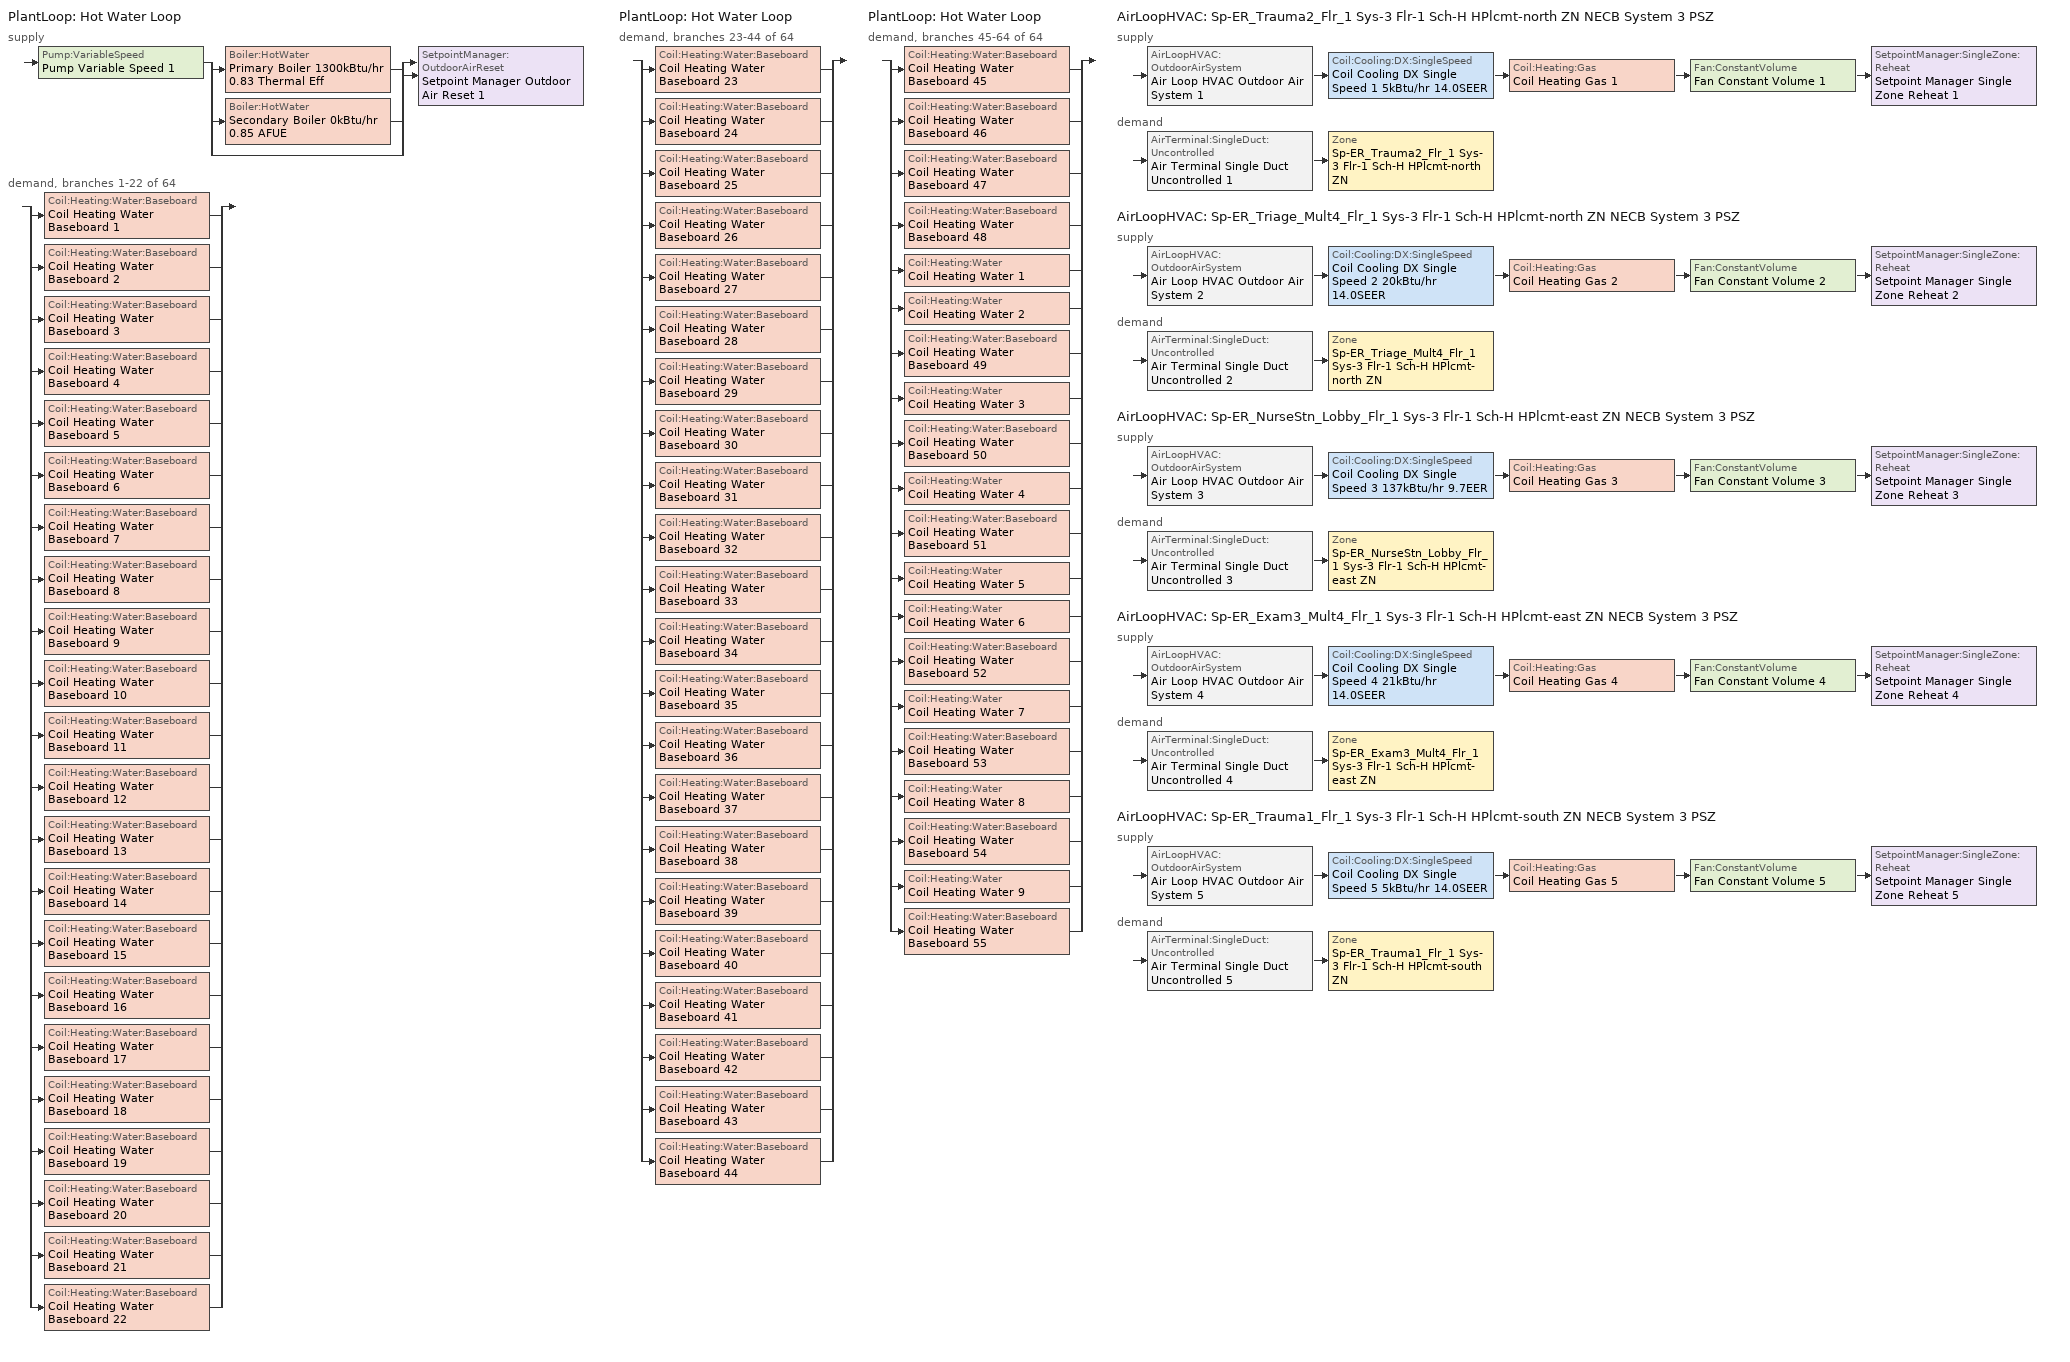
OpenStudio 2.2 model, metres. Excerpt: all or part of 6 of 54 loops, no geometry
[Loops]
PlantLoop 'Hot Water Loop'
 supply: Pump:VariableSpeed 'Pump Variable Speed 1' > split
  | Boiler:HotWater 'Primary Boiler 1300kBtu/hr 0.83 Thermal Eff'
  | Boiler:HotWater 'Secondary Boiler 0kBtu/hr 0.85 AFUE'
  | bypass
  join > SetpointManager:OutdoorAirReset 'Setpoint Manager Outdoor Air Reset 1'
 demand, branches 1-22 of 64: split
  | Coil:Heating:Water:Baseboard 'Coil Heating Water Baseboard 1'
  | Coil:Heating:Water:Baseboard 'Coil Heating Water Baseboard 2'
  | Coil:Heating:Water:Baseboard 'Coil Heating Water Baseboard 3'
  | Coil:Heating:Water:Baseboard 'Coil Heating Water Baseboard 4'
  | Coil:Heating:Water:Baseboard 'Coil Heating Water Baseboard 5'
  | Coil:Heating:Water:Baseboard 'Coil Heating Water Baseboard 6'
  | Coil:Heating:Water:Baseboard 'Coil Heating Water Baseboard 7'
  | Coil:Heating:Water:Baseboard 'Coil Heating Water Baseboard 8'
  | Coil:Heating:Water:Baseboard 'Coil Heating Water Baseboard 9'
  | Coil:Heating:Water:Baseboard 'Coil Heating Water Baseboard 10'
  | Coil:Heating:Water:Baseboard 'Coil Heating Water Baseboard 11'
  | Coil:Heating:Water:Baseboard 'Coil Heating Water Baseboard 12'
  | Coil:Heating:Water:Baseboard 'Coil Heating Water Baseboard 13'
  | Coil:Heating:Water:Baseboard 'Coil Heating Water Baseboard 14'
  | Coil:Heating:Water:Baseboard 'Coil Heating Water Baseboard 15'
  | Coil:Heating:Water:Baseboard 'Coil Heating Water Baseboard 16'
  | Coil:Heating:Water:Baseboard 'Coil Heating Water Baseboard 17'
  | Coil:Heating:Water:Baseboard 'Coil Heating Water Baseboard 18'
  | Coil:Heating:Water:Baseboard 'Coil Heating Water Baseboard 19'
  | Coil:Heating:Water:Baseboard 'Coil Heating Water Baseboard 20'
  | Coil:Heating:Water:Baseboard 'Coil Heating Water Baseboard 21'
  | Coil:Heating:Water:Baseboard 'Coil Heating Water Baseboard 22'
PlantLoop 'Hot Water Loop'
 demand, branches 23-44 of 64: split
  | Coil:Heating:Water:Baseboard 'Coil Heating Water Baseboard 23'
  | Coil:Heating:Water:Baseboard 'Coil Heating Water Baseboard 24'
  | Coil:Heating:Water:Baseboard 'Coil Heating Water Baseboard 25'
  | Coil:Heating:Water:Baseboard 'Coil Heating Water Baseboard 26'
  | Coil:Heating:Water:Baseboard 'Coil Heating Water Baseboard 27'
  | Coil:Heating:Water:Baseboard 'Coil Heating Water Baseboard 28'
  | Coil:Heating:Water:Baseboard 'Coil Heating Water Baseboard 29'
  | Coil:Heating:Water:Baseboard 'Coil Heating Water Baseboard 30'
  | Coil:Heating:Water:Baseboard 'Coil Heating Water Baseboard 31'
  | Coil:Heating:Water:Baseboard 'Coil Heating Water Baseboard 32'
  | Coil:Heating:Water:Baseboard 'Coil Heating Water Baseboard 33'
  | Coil:Heating:Water:Baseboard 'Coil Heating Water Baseboard 34'
  | Coil:Heating:Water:Baseboard 'Coil Heating Water Baseboard 35'
  | Coil:Heating:Water:Baseboard 'Coil Heating Water Baseboard 36'
  | Coil:Heating:Water:Baseboard 'Coil Heating Water Baseboard 37'
  | Coil:Heating:Water:Baseboard 'Coil Heating Water Baseboard 38'
  | Coil:Heating:Water:Baseboard 'Coil Heating Water Baseboard 39'
  | Coil:Heating:Water:Baseboard 'Coil Heating Water Baseboard 40'
  | Coil:Heating:Water:Baseboard 'Coil Heating Water Baseboard 41'
  | Coil:Heating:Water:Baseboard 'Coil Heating Water Baseboard 42'
  | Coil:Heating:Water:Baseboard 'Coil Heating Water Baseboard 43'
  | Coil:Heating:Water:Baseboard 'Coil Heating Water Baseboard 44'
PlantLoop 'Hot Water Loop'
 demand, branches 45-64 of 64: split
  | Coil:Heating:Water:Baseboard 'Coil Heating Water Baseboard 45'
  | Coil:Heating:Water:Baseboard 'Coil Heating Water Baseboard 46'
  | Coil:Heating:Water:Baseboard 'Coil Heating Water Baseboard 47'
  | Coil:Heating:Water:Baseboard 'Coil Heating Water Baseboard 48'
  | Coil:Heating:Water 'Coil Heating Water 1'
  | Coil:Heating:Water 'Coil Heating Water 2'
  | Coil:Heating:Water:Baseboard 'Coil Heating Water Baseboard 49'
  | Coil:Heating:Water 'Coil Heating Water 3'
  | Coil:Heating:Water:Baseboard 'Coil Heating Water Baseboard 50'
  | Coil:Heating:Water 'Coil Heating Water 4'
  | Coil:Heating:Water:Baseboard 'Coil Heating Water Baseboard 51'
  | Coil:Heating:Water 'Coil Heating Water 5'
  | Coil:Heating:Water 'Coil Heating Water 6'
  | Coil:Heating:Water:Baseboard 'Coil Heating Water Baseboard 52'
  | Coil:Heating:Water 'Coil Heating Water 7'
  | Coil:Heating:Water:Baseboard 'Coil Heating Water Baseboard 53'
  | Coil:Heating:Water 'Coil Heating Water 8'
  | Coil:Heating:Water:Baseboard 'Coil Heating Water Baseboard 54'
  | Coil:Heating:Water 'Coil Heating Water 9'
  | Coil:Heating:Water:Baseboard 'Coil Heating Water Baseboard 55'
AirLoopHVAC 'Sp-ER_Trauma2_Flr_1 Sys-3 Flr-1 Sch-H HPlcmt-north ZN NECB System 3 PSZ'
 supply: AirLoopHVAC:OutdoorAirSystem 'Air Loop HVAC Outdoor Air System 1' > Coil:Cooling:DX:SingleSpeed 'Coil Cooling DX Single Speed 1 5kBtu/hr 14.0SEER' > Coil:Heating:Gas 'Coil Heating Gas 1' > Fan:ConstantVolume 'Fan Constant Volume 1' > SetpointManager:SingleZone:Reheat 'Setpoint Manager Single Zone Reheat 1'
 demand: AirTerminal:SingleDuct:Uncontrolled 'Air Terminal Single Duct Uncontrolled 1' > Zone 'Sp-ER_Trauma2_Flr_1 Sys-3 Flr-1 Sch-H HPlcmt-north ZN'
AirLoopHVAC 'Sp-ER_Triage_Mult4_Flr_1 Sys-3 Flr-1 Sch-H HPlcmt-north ZN NECB System 3 PSZ'
 supply: AirLoopHVAC:OutdoorAirSystem 'Air Loop HVAC Outdoor Air System 2' > Coil:Cooling:DX:SingleSpeed 'Coil Cooling DX Single Speed 2 20kBtu/hr 14.0SEER' > Coil:Heating:Gas 'Coil Heating Gas 2' > Fan:ConstantVolume 'Fan Constant Volume 2' > SetpointManager:SingleZone:Reheat 'Setpoint Manager Single Zone Reheat 2'
 demand: AirTerminal:SingleDuct:Uncontrolled 'Air Terminal Single Duct Uncontrolled 2' > Zone 'Sp-ER_Triage_Mult4_Flr_1 Sys-3 Flr-1 Sch-H HPlcmt-north ZN'
AirLoopHVAC 'Sp-ER_NurseStn_Lobby_Flr_1 Sys-3 Flr-1 Sch-H HPlcmt-east ZN NECB System 3 PSZ'
 supply: AirLoopHVAC:OutdoorAirSystem 'Air Loop HVAC Outdoor Air System 3' > Coil:Cooling:DX:SingleSpeed 'Coil Cooling DX Single Speed 3 137kBtu/hr 9.7EER' > Coil:Heating:Gas 'Coil Heating Gas 3' > Fan:ConstantVolume 'Fan Constant Volume 3' > SetpointManager:SingleZone:Reheat 'Setpoint Manager Single Zone Reheat 3'
 demand: AirTerminal:SingleDuct:Uncontrolled 'Air Terminal Single Duct Uncontrolled 3' > Zone 'Sp-ER_NurseStn_Lobby_Flr_1 Sys-3 Flr-1 Sch-H HPlcmt-east ZN'
AirLoopHVAC 'Sp-ER_Exam3_Mult4_Flr_1 Sys-3 Flr-1 Sch-H HPlcmt-east ZN NECB System 3 PSZ'
 supply: AirLoopHVAC:OutdoorAirSystem 'Air Loop HVAC Outdoor Air System 4' > Coil:Cooling:DX:SingleSpeed 'Coil Cooling DX Single Speed 4 21kBtu/hr 14.0SEER' > Coil:Heating:Gas 'Coil Heating Gas 4' > Fan:ConstantVolume 'Fan Constant Volume 4' > SetpointManager:SingleZone:Reheat 'Setpoint Manager Single Zone Reheat 4'
 demand: AirTerminal:SingleDuct:Uncontrolled 'Air Terminal Single Duct Uncontrolled 4' > Zone 'Sp-ER_Exam3_Mult4_Flr_1 Sys-3 Flr-1 Sch-H HPlcmt-east ZN'
AirLoopHVAC 'Sp-ER_Trauma1_Flr_1 Sys-3 Flr-1 Sch-H HPlcmt-south ZN NECB System 3 PSZ'
 supply: AirLoopHVAC:OutdoorAirSystem 'Air Loop HVAC Outdoor Air System 5' > Coil:Cooling:DX:SingleSpeed 'Coil Cooling DX Single Speed 5 5kBtu/hr 14.0SEER' > Coil:Heating:Gas 'Coil Heating Gas 5' > Fan:ConstantVolume 'Fan Constant Volume 5' > SetpointManager:SingleZone:Reheat 'Setpoint Manager Single Zone Reheat 5'
 demand: AirTerminal:SingleDuct:Uncontrolled 'Air Terminal Single Duct Uncontrolled 5' > Zone 'Sp-ER_Trauma1_Flr_1 Sys-3 Flr-1 Sch-H HPlcmt-south ZN'
[Sizing:Zone] Zone Cooling Design Supply Air Temperature Input Method=SupplyAirTemperature; Zone Cooling Design Supply Air Temperature {C}=13; Zone Cooling Design Supply Air Temperature Difference {deltaC}=11.11; Zone Heating Design Supply Air Temperature Input Method=SupplyAirTemperature; Zone Heating Design Supply Air Temperature {C}=43; Zone Heating Design Supply Air Temperature Difference {deltaC}=11.11; Zone Cooling Design Supply Air Humidity Ratio {kg-H2O/kg-air}=0.0085; Zone Heating Design Supply Air Humidity Ratio {kg-H2O/kg-air}=0.008; Zone Heating Sizing Factor=1.3; Zone Cooling Sizing Factor=1.1; Cooling Design Air Flow Method=DesignDay; Heating Design Air Flow Method=DesignDay; Account for Dedicated Outdoor Air System=No; Dedicated Outdoor Air System Control Strategy=NeutralSupplyAir; Dedicated Outdoor Air Low Setpoint Temperature for Design {C}=autosize; Dedicated Outdoor Air High Setpoint Temperature for Design {C}=autosize
Sp-ER_Trauma2_Flr_1 Sys-3 Flr-1 Sch-H HPlcmt-north ZN; Sp-ER_Triage_Mult4_Flr_1 Sys-3 Flr-1 Sch-H HPlcmt-north ZN; Sp-ER_NurseStn_Lobby_Flr_1 Sys-3 Flr-1 Sch-H HPlcmt-east ZN; Sp-ER_Exam3_Mult4_Flr_1 Sys-3 Flr-1 Sch-H HPlcmt-east ZN; Sp-ER_Trauma1_Flr_1 Sys-3 Flr-1 Sch-H HPlcmt-south ZN
[Zone equipment]
Sp-ER_Trauma2_Flr_1 Sys-3 Flr-1 Sch-H HPlcmt-north ZN: Air Terminal Single Duct Uncontrolled 1, Zone HVAC Baseboard Convective Water 1
Sp-ER_Triage_Mult4_Flr_1 Sys-3 Flr-1 Sch-H HPlcmt-north ZN: Air Terminal Single Duct Uncontrolled 2, Zone HVAC Baseboard Convective Water 2
Sp-ER_NurseStn_Lobby_Flr_1 Sys-3 Flr-1 Sch-H HPlcmt-east ZN: Air Terminal Single Duct Uncontrolled 3, Zone HVAC Baseboard Convective Water 3
Sp-ER_Exam3_Mult4_Flr_1 Sys-3 Flr-1 Sch-H HPlcmt-east ZN: Air Terminal Single Duct Uncontrolled 4, Zone HVAC Baseboard Convective Water 4
Sp-ER_Trauma1_Flr_1 Sys-3 Flr-1 Sch-H HPlcmt-south ZN: Air Terminal Single Duct Uncontrolled 5, Zone HVAC Baseboard Convective Water 5
[PlantLoop]
Hot Water Loop: Fluid Type=Water; Glycol Concentration=0; Plant Loop Volume {m3}=Autocalculate; Load Distribution Scheme=Optimal
[Sizing:Plant]
Hot Water Loop: Loop Type=Heating; Design Loop Exit Temperature {C}=82; Loop Design Temperature Difference {deltaC}=16; Sizing Option=NonCoincident; Zone Timesteps in Averaging Window=1; Coincident Sizing Factor Mode=None
[Pump:VariableSpeed]
Pump Variable Speed 1: Motor Efficiency=0.865; Pump Control Type=Intermittent
[Boiler:HotWater] Fuel Type=NaturalGas; Water Outlet Upper Temperature Limit {C}=99; Parasitic Electric Load {W}=0; Sizing Factor=1
Name | Nominal Capacity {W} | Nominal Thermal Efficiency | Normalized Boiler Efficiency Curve | Minimum Part Load Ratio | Boiler Flow Mode
Primary Boiler 1300kBtu/hr 0.83 Thermal Eff | 380879 | 0.83 | BOILER-EFFFPLR-NECB2011 | 0.25 | LeavingSetpointModulated
Secondary Boiler 0kBtu/hr 0.85 AFUE | 0.001 | 0.85 | BOILER-EFFFPLR-NECB2011 1 |  | ConstantFlow
[SetpointManager:OutdoorAirReset]
Setpoint Manager Outdoor Air Reset 1: Control Variable=Temperature; Setpoint at Outdoor Low Temperature {C}=82; Outdoor Low Temperature {C}=-16; Setpoint at Outdoor High Temperature {C}=60; Outdoor High Temperature {C}=0
[AirLoopHVAC] Design Supply Air Flow Rate {m3/s}=AutoSize
Name | Availability Schedule | Availability Manager
Sp-ER_Trauma2_Flr_1 Sys-3 Flr-1 Sch-H HPlcmt-north ZN NECB System 3 PSZ; Sp-ER_Trauma1_Flr_1 Sys-3 Flr-1 Sch-H HPlcmt-south ZN NECB System 3 PSZ | Always On Discrete
Sp-ER_Triage_Mult4_Flr_1 Sys-3 Flr-1 Sch-H HPlcmt-north ZN NECB System 3 PSZ | Sp-ER_Triage_Mult4_Flr_1 Sys-3 Flr-1 Sch-H HPlcmt-north ZN NECB System 3 PSZ Occ Sch | Availability Manager Night Cycle 12
Sp-ER_NurseStn_Lobby_Flr_1 Sys-3 Flr-1 Sch-H HPlcmt-east ZN NECB System 3 PSZ | Sp-ER_NurseStn_Lobby_Flr_1 Sys-3 Flr-1 Sch-H HPlcmt-east ZN NECB System 3 PSZ Occ Sch | Availability Manager Night Cycle 11
Sp-ER_Exam3_Mult4_Flr_1 Sys-3 Flr-1 Sch-H HPlcmt-east ZN NECB System 3 PSZ | Sp-ER_Exam3_Mult4_Flr_1 Sys-3 Flr-1 Sch-H HPlcmt-east ZN NECB System 3 PSZ Occ Sch | Availability Manager Night Cycle 10
[Sizing:System] Type of Load to Size On=Sensible; Design Outdoor Air Flow Rate {m3/s}=Autosize; Minimum System Air Flow Ratio=1; Preheat Design Temperature {C}=7; Preheat Design Humidity Ratio {kg-H2O/kg-Air}=0.008; Precool Design Temperature {C}=13; Precool Design Humidity Ratio {kg-H2O/kg-Air}=0.008; Central Cooling Design Supply Air Temperature {C}=13; Central Heating Design Supply Air Temperature {C}=43; Sizing Option=NonCoincident; 100% Outdoor Air in Cooling=No; 100% Outdoor Air in Heating=No; Central Cooling Design Supply Air Humidity Ratio {kg-H2O/kg-Air}=0.0085; Central Heating Design Supply Air Humidity Ratio {kg-H2O/kg-Air}=0.008; Cooling Design Air Flow Method=DesignDay; Cooling Design Air Flow Rate {m3/s}=0; Heating Design Air Flow Method=DesignDay; Heating Design Air Flow Rate {m3/s}=0; System Outdoor Air Method=ZoneSum; Zone Maximum Outdoor Air Fraction=1; Cooling Supply Air Flow Rate Per Floor Area {m3/s-m2}=0.00996765; Cooling Fraction of Autosized Cooling Supply Air Flow Rate=1; Cooling Supply Air Flow Rate Per Unit Cooling Capacity {m3/s-W}=3.94755e-05; Heating Supply Air Flow Rate Per Floor Area {m3/s-m2}=0.00996765; Heating Fraction of Autosized Heating Supply Air Flow Rate=1; Heating Fraction of Autosized Cooling Supply Air Flow Rate=1; Heating Supply Air Flow Rate Per Unit Heating Capacity {m3/s-W}=3.15882e-05; Cooling Design Capacity Method=CoolingDesignCapacity; Cooling Design Capacity {W}=autosize; Cooling Design Capacity Per Floor Area {W/m2}=234.7; Fraction of Autosized Cooling Design Capacity=1; Heating Design Capacity Method=HeatingDesignCapacity; Heating Design Capacity {W}=autosize; Heating Design Capacity Per Floor Area {W/m2}=157; Fraction of Autosized Heating Design Capacity=1; Central Cooling Capacity Control Method=OnOff
Sp-ER_Trauma2_Flr_1 Sys-3 Flr-1 Sch-H HPlcmt-north ZN NECB System 3 PSZ; Sp-ER_Triage_Mult4_Flr_1 Sys-3 Flr-1 Sch-H HPlcmt-north ZN NECB System 3 PSZ; Sp-ER_NurseStn_Lobby_Flr_1 Sys-3 Flr-1 Sch-H HPlcmt-east ZN NECB System 3 PSZ; Sp-ER_Exam3_Mult4_Flr_1 Sys-3 Flr-1 Sch-H HPlcmt-east ZN NECB System 3 PSZ; Sp-ER_Trauma1_Flr_1 Sys-3 Flr-1 Sch-H HPlcmt-south ZN NECB System 3 PSZ
[Fan:ConstantVolume] Availability Schedule=Always On Discrete; Fan Efficiency=0.39975; Pressure Rise {Pa}=640; Maximum Flow Rate {m3/s}=AutoSize; Motor Efficiency=0.615
Fan Constant Volume 1; Fan Constant Volume 2; Fan Constant Volume 3; Fan Constant Volume 4; Fan Constant Volume 5
[Coil:Heating:Gas] Availability Schedule=Always On Discrete; Gas Burner Efficiency=0.8; Nominal Capacity {W}=AutoSize; Parasitic Electric Load {W}=0; Parasitic Gas Load {W}=0
Coil Heating Gas 1; Coil Heating Gas 2; Coil Heating Gas 3; Coil Heating Gas 4; Coil Heating Gas 5
[Coil:Cooling:DX:SingleSpeed] Availability Schedule=Always On Discrete; Rated Total Cooling Capacity {W}=autosize; Rated Sensible Heat Ratio=autosize; Rated Air Flow Rate {m3/s}=autosize; Rated Evaporator Fan Power Per Volume Flow Rate {W/(m3/s)}=773.3; Condenser Type=AirCooled; Evaporative Condenser Effectiveness=0; Evaporative Condenser Air Flow Rate {m3/s}=Autosize; Evaporative Condenser Pump Rated Power Consumption {W}=Autosize; Crankcase Heater Capacity {W}=0; Maximum Outdoor Dry-Bulb Temperature for Crankcase Heater Operation {C}=0; Basin Heater Capacity {W/K}=0; Basin Heater Setpoint Temperature {C}=10
Name | Rated COP {W/W} | Total Cooling Capacity Function of Temperature Curve | Total Cooling Capacity Function of Flow Fraction Curve | Energy Input Ratio Function of Temperature Curve | Energy Input Ratio Function of Flow Fraction Curve | Part Load Fraction Correlation Curve
Coil Cooling DX Single Speed 1 5kBtu/hr 14.0SEER | 3.8248 | DXCOOL-NECB2011-REF-CAPFT | DXCOOL-NECB2011-REF-CAPFFLOW | DXCOOL-NECB2011-REF-COOLEIRFT | DXCOOL-NECB2011-REF-COOLEIRFFLOW | DXCOOL-NECB2011-REF-COOLPLFFPLR
Coil Cooling DX Single Speed 2 20kBtu/hr 14.0SEER | 3.8248 | DXCOOL-NECB2011-REF-CAPFT 11 | DXCOOL-NECB2011-REF-CAPFFLOW 11 | DXCOOL-NECB2011-REF-COOLEIRFT 11 | DXCOOL-NECB2011-REF-COOLEIRFFLOW 11 | DXCOOL-NECB2011-REF-COOLPLFFPLR 11
Coil Cooling DX Single Speed 3 137kBtu/hr 9.7EER | 3.38279 | DXCOOL-NECB2011-REF-CAPFT 22 | DXCOOL-NECB2011-REF-CAPFFLOW 22 | DXCOOL-NECB2011-REF-COOLEIRFT 22 | DXCOOL-NECB2011-REF-COOLEIRFFLOW 22 | DXCOOL-NECB2011-REF-COOLPLFFPLR 22
Coil Cooling DX Single Speed 4 21kBtu/hr 14.0SEER | 3.8248 | DXCOOL-NECB2011-REF-CAPFT 33 | DXCOOL-NECB2011-REF-CAPFFLOW 33 | DXCOOL-NECB2011-REF-COOLEIRFT 33 | DXCOOL-NECB2011-REF-COOLEIRFFLOW 33 | DXCOOL-NECB2011-REF-COOLPLFFPLR 33
Coil Cooling DX Single Speed 5 5kBtu/hr 14.0SEER | 3.8248 | DXCOOL-NECB2011-REF-CAPFT 43 | DXCOOL-NECB2011-REF-CAPFFLOW 43 | DXCOOL-NECB2011-REF-COOLEIRFT 43 | DXCOOL-NECB2011-REF-COOLEIRFFLOW 43 | DXCOOL-NECB2011-REF-COOLPLFFPLR 43
[Controller:OutdoorAir] Minimum Outdoor Air Flow Rate {m3/s}=0; Maximum Outdoor Air Flow Rate {m3/s}=Autosize; Economizer Control Action Type=ModulateFlow; Lockout Type=NoLockout; Minimum Limit Type=FixedMinimum; High Humidity Control=No; Heat Recovery Bypass Control Type=BypassWhenWithinEconomizerLimits
Name | Economizer Control Type | Economizer Maximum Limit Dry-Bulb Temperature {C} | Economizer Maximum Limit Enthalpy {J/kg} | Economizer Minimum Limit Dry-Bulb Temperature {C} | Minimum Outdoor Air Schedule | Controller Mechanical Ventilation
Controller Outdoor Air 1 | NoEconomizer | 28 | 64000 | -100 | Always On Discrete | Controller Mechanical Ventilation 1
Controller Outdoor Air 2 | NoEconomizer | 28 | 64000 | -100 | Sp-ER_Triage_Mult4_Flr_1 Sys-3 Flr-1 Sch-H HPlcmt-north ZN NECB System 3 PSZ Occ Sch | Controller Mechanical Ventilation 2
Controller Outdoor Air 3 | DifferentialEnthalpy |  |  |  | Sp-ER_NurseStn_Lobby_Flr_1 Sys-3 Flr-1 Sch-H HPlcmt-east ZN NECB System 3 PSZ Occ Sch | Controller Mechanical Ventilation 3
Controller Outdoor Air 4 | NoEconomizer | 28 | 64000 | -100 | Sp-ER_Exam3_Mult4_Flr_1 Sys-3 Flr-1 Sch-H HPlcmt-east ZN NECB System 3 PSZ Occ Sch | Controller Mechanical Ventilation 4
Controller Outdoor Air 5 | NoEconomizer | 28 | 64000 | -100 | Always On Discrete | Controller Mechanical Ventilation 5
[Controller:MechanicalVentilation] Availability Schedule=Always On Discrete; System Outdoor Air Method=ZoneSum
Controller Mechanical Ventilation 1; Controller Mechanical Ventilation 2; Controller Mechanical Ventilation 3; Controller Mechanical Ventilation 4; Controller Mechanical Ventilation 5
[AirLoopHVAC:OutdoorAirSystem]
Name | Controller
Air Loop HVAC Outdoor Air System 1 | Controller Outdoor Air 1
Air Loop HVAC Outdoor Air System 2 | Controller Outdoor Air 2
Air Loop HVAC Outdoor Air System 3 | Controller Outdoor Air 3
Air Loop HVAC Outdoor Air System 4 | Controller Outdoor Air 4
Air Loop HVAC Outdoor Air System 5 | Controller Outdoor Air 5
[SetpointManager:SingleZone:Reheat] Minimum Supply Air Temperature {C}=13; Maximum Supply Air Temperature {C}=43
Name | Control Zone
Setpoint Manager Single Zone Reheat 1 | Sp-ER_Trauma2_Flr_1 Sys-3 Flr-1 Sch-H HPlcmt-north ZN
Setpoint Manager Single Zone Reheat 2 | Sp-ER_Triage_Mult4_Flr_1 Sys-3 Flr-1 Sch-H HPlcmt-north ZN
Setpoint Manager Single Zone Reheat 3 | Sp-ER_NurseStn_Lobby_Flr_1 Sys-3 Flr-1 Sch-H HPlcmt-east ZN
Setpoint Manager Single Zone Reheat 4 | Sp-ER_Exam3_Mult4_Flr_1 Sys-3 Flr-1 Sch-H HPlcmt-east ZN
Setpoint Manager Single Zone Reheat 5 | Sp-ER_Trauma1_Flr_1 Sys-3 Flr-1 Sch-H HPlcmt-south ZN
[AirTerminal:SingleDuct:Uncontrolled] Availability Schedule=Always On Discrete; Maximum Air Flow Rate {m3/s}=AutoSize
Air Terminal Single Duct Uncontrolled 1; Air Terminal Single Duct Uncontrolled 2; Air Terminal Single Duct Uncontrolled 3; Air Terminal Single Duct Uncontrolled 4; Air Terminal Single Duct Uncontrolled 5
[Coil:Heating:Water:Baseboard] Heating Design Capacity Method=HeatingDesignCapacity; Heating Design Capacity {W}=autosize; Heating Design Capacity Per Floor Area {W/m2}=0; Fraction of Autosized Heating Design Capacity=0.8
Coil Heating Water Baseboard 1; Coil Heating Water Baseboard 2; Coil Heating Water Baseboard 3; Coil Heating Water Baseboard 4; Coil Heating Water Baseboard 5; Coil Heating Water Baseboard 6; Coil Heating Water Baseboard 7; Coil Heating Water Baseboard 8; Coil Heating Water Baseboard 9; Coil Heating Water Baseboard 10; Coil Heating Water Baseboard 11; Coil Heating Water Baseboard 12; Coil Heating Water Baseboard 13; Coil Heating Water Baseboard 14; Coil Heating Water Baseboard 15; Coil Heating Water Baseboard 16; Coil Heating Water Baseboard 17; Coil Heating Water Baseboard 18; Coil Heating Water Baseboard 19; Coil Heating Water Baseboard 20; Coil Heating Water Baseboard 21; Coil Heating Water Baseboard 22; Coil Heating Water Baseboard 23; Coil Heating Water Baseboard 24; Coil Heating Water Baseboard 25; Coil Heating Water Baseboard 26; Coil Heating Water Baseboard 27; Coil Heating Water Baseboard 28; Coil Heating Water Baseboard 29; Coil Heating Water Baseboard 30; Coil Heating Water Baseboard 31; Coil Heating Water Baseboard 32; Coil Heating Water Baseboard 33; Coil Heating Water Baseboard 34; Coil Heating Water Baseboard 35; Coil Heating Water Baseboard 36; Coil Heating Water Baseboard 37; Coil Heating Water Baseboard 38; Coil Heating Water Baseboard 39; Coil Heating Water Baseboard 40; Coil Heating Water Baseboard 41; Coil Heating Water Baseboard 42; Coil Heating Water Baseboard 43; Coil Heating Water Baseboard 44; Coil Heating Water Baseboard 45; Coil Heating Water Baseboard 46; Coil Heating Water Baseboard 47; Coil Heating Water Baseboard 48; Coil Heating Water Baseboard 49; Coil Heating Water Baseboard 50; Coil Heating Water Baseboard 51; Coil Heating Water Baseboard 52; Coil Heating Water Baseboard 53; Coil Heating Water Baseboard 54; Coil Heating Water Baseboard 55
[ZoneHVAC:Baseboard:Convective:Water] Availability Schedule=Always On Discrete
Name | Heating Coil
Zone HVAC Baseboard Convective Water 1 | Coil Heating Water Baseboard 1
Zone HVAC Baseboard Convective Water 2 | Coil Heating Water Baseboard 2
Zone HVAC Baseboard Convective Water 3 | Coil Heating Water Baseboard 3
Zone HVAC Baseboard Convective Water 4 | Coil Heating Water Baseboard 4
Zone HVAC Baseboard Convective Water 5 | Coil Heating Water Baseboard 5
Zone HVAC Baseboard Convective Water 6 | Coil Heating Water Baseboard 6
Zone HVAC Baseboard Convective Water 7 | Coil Heating Water Baseboard 7
Zone HVAC Baseboard Convective Water 8 | Coil Heating Water Baseboard 8
Zone HVAC Baseboard Convective Water 9 | Coil Heating Water Baseboard 9
Zone HVAC Baseboard Convective Water 10 | Coil Heating Water Baseboard 10
Zone HVAC Baseboard Convective Water 11 | Coil Heating Water Baseboard 11
Zone HVAC Baseboard Convective Water 12 | Coil Heating Water Baseboard 12
Zone HVAC Baseboard Convective Water 13 | Coil Heating Water Baseboard 13
Zone HVAC Baseboard Convective Water 14 | Coil Heating Water Baseboard 14
Zone HVAC Baseboard Convective Water 15 | Coil Heating Water Baseboard 15
Zone HVAC Baseboard Convective Water 16 | Coil Heating Water Baseboard 16
Zone HVAC Baseboard Convective Water 17 | Coil Heating Water Baseboard 17
Zone HVAC Baseboard Convective Water 18 | Coil Heating Water Baseboard 18
Zone HVAC Baseboard Convective Water 19 | Coil Heating Water Baseboard 19
Zone HVAC Baseboard Convective Water 20 | Coil Heating Water Baseboard 20
Zone HVAC Baseboard Convective Water 21 | Coil Heating Water Baseboard 21
Zone HVAC Baseboard Convective Water 22 | Coil Heating Water Baseboard 22
Zone HVAC Baseboard Convective Water 23 | Coil Heating Water Baseboard 23
Zone HVAC Baseboard Convective Water 24 | Coil Heating Water Baseboard 24
Zone HVAC Baseboard Convective Water 25 | Coil Heating Water Baseboard 25
Zone HVAC Baseboard Convective Water 26 | Coil Heating Water Baseboard 26
Zone HVAC Baseboard Convective Water 27 | Coil Heating Water Baseboard 27
Zone HVAC Baseboard Convective Water 28 | Coil Heating Water Baseboard 28
Zone HVAC Baseboard Convective Water 29 | Coil Heating Water Baseboard 29
Zone HVAC Baseboard Convective Water 30 | Coil Heating Water Baseboard 30
Zone HVAC Baseboard Convective Water 31 | Coil Heating Water Baseboard 31
Zone HVAC Baseboard Convective Water 32 | Coil Heating Water Baseboard 32
Zone HVAC Baseboard Convective Water 33 | Coil Heating Water Baseboard 33
Zone HVAC Baseboard Convective Water 34 | Coil Heating Water Baseboard 34
Zone HVAC Baseboard Convective Water 35 | Coil Heating Water Baseboard 35
Zone HVAC Baseboard Convective Water 36 | Coil Heating Water Baseboard 36
Zone HVAC Baseboard Convective Water 37 | Coil Heating Water Baseboard 37
Zone HVAC Baseboard Convective Water 38 | Coil Heating Water Baseboard 38
Zone HVAC Baseboard Convective Water 39 | Coil Heating Water Baseboard 39
Zone HVAC Baseboard Convective Water 40 | Coil Heating Water Baseboard 40
Zone HVAC Baseboard Convective Water 41 | Coil Heating Water Baseboard 41
Zone HVAC Baseboard Convective Water 42 | Coil Heating Water Baseboard 42
Zone HVAC Baseboard Convective Water 43 | Coil Heating Water Baseboard 43
Zone HVAC Baseboard Convective Water 44 | Coil Heating Water Baseboard 44
Zone HVAC Baseboard Convective Water 45 | Coil Heating Water Baseboard 45
Zone HVAC Baseboard Convective Water 46 | Coil Heating Water Baseboard 46
Zone HVAC Baseboard Convective Water 47 | Coil Heating Water Baseboard 47
Zone HVAC Baseboard Convective Water 48 | Coil Heating Water Baseboard 48
Zone HVAC Baseboard Convective Water 49 | Coil Heating Water Baseboard 49
Zone HVAC Baseboard Convective Water 50 | Coil Heating Water Baseboard 50
Zone HVAC Baseboard Convective Water 51 | Coil Heating Water Baseboard 51
Zone HVAC Baseboard Convective Water 52 | Coil Heating Water Baseboard 52
Zone HVAC Baseboard Convective Water 53 | Coil Heating Water Baseboard 53
Zone HVAC Baseboard Convective Water 54 | Coil Heating Water Baseboard 54
Zone HVAC Baseboard Convective Water 55 | Coil Heating Water Baseboard 55
[Coil:Heating:Water] Availability Schedule=Always On Discrete
Coil Heating Water 1; Coil Heating Water 2; Coil Heating Water 3; Coil Heating Water 4; Coil Heating Water 5; Coil Heating Water 6; Coil Heating Water 7; Coil Heating Water 8; Coil Heating Water 9
[Controller:WaterCoil] Action=Normal; Controller Convergence Tolerance {deltaC}=0.0001; Minimum Actuated Flow {m3/s}=0
Name | Water Coil
Controller Water Coil 1 | Coil Heating Water 1
Controller Water Coil 3 | Coil Heating Water 2
Controller Water Coil 4 | Coil Heating Water 3
Controller Water Coil 5 | Coil Heating Water 4
Controller Water Coil 6 | Coil Heating Water 5
Controller Water Coil 8 | Coil Heating Water 6
Controller Water Coil 9 | Coil Heating Water 7
Controller Water Coil 10 | Coil Heating Water 8
Controller Water Coil 11 | Coil Heating Water 9
[AvailabilityManager:NightCycle] Control Type=CycleOnAny; Thermostat Tolerance {deltaC}=1; Cycling Run Time {s}=3600
Availability Manager Night Cycle 10; Availability Manager Night Cycle 11; Availability Manager Night Cycle 12
[Schedule:Ruleset]
Name | Default Day Schedule | Summer Design Day Schedule | Winter Design Day Schedule
Sp-ER_Exam3_Mult4_Flr_1 Sys-3 Flr-1 Sch-H HPlcmt-east ZN NECB System 3 PSZ Occ Sch | Sp-ER_Exam3_Mult4_Flr_1 Sys-3 Flr-1 Sch-H HPlcmt-east ZN NECB System 3 PSZ Occ Sch Default | Sp-ER_Exam3_Mult4_Flr_1 Sys-3 Flr-1 Sch-H HPlcmt-east ZN NECB System 3 PSZ Occ Sch Summer Design Day | Sp-ER_Exam3_Mult4_Flr_1 Sys-3 Flr-1 Sch-H HPlcmt-east ZN NECB System 3 PSZ Occ Sch Winter Design Day
Sp-ER_NurseStn_Lobby_Flr_1 Sys-3 Flr-1 Sch-H HPlcmt-east ZN NECB System 3 PSZ Occ Sch | Sp-ER_NurseStn_Lobby_Flr_1 Sys-3 Flr-1 Sch-H HPlcmt-east ZN NECB System 3 PSZ Occ Sch Default | Sp-ER_NurseStn_Lobby_Flr_1 Sys-3 Flr-1 Sch-H HPlcmt-east ZN NECB System 3 PSZ Occ Sch Summer Design Day | Sp-ER_NurseStn_Lobby_Flr_1 Sys-3 Flr-1 Sch-H HPlcmt-east ZN NECB System 3 PSZ Occ Sch Winter Design Day
Sp-ER_Triage_Mult4_Flr_1 Sys-3 Flr-1 Sch-H HPlcmt-north ZN NECB System 3 PSZ Occ Sch | Sp-ER_Triage_Mult4_Flr_1 Sys-3 Flr-1 Sch-H HPlcmt-north ZN NECB System 3 PSZ Occ Sch Default | Sp-ER_Triage_Mult4_Flr_1 Sys-3 Flr-1 Sch-H HPlcmt-north ZN NECB System 3 PSZ Occ Sch Summer Design Day | Sp-ER_Triage_Mult4_Flr_1 Sys-3 Flr-1 Sch-H HPlcmt-north ZN NECB System 3 PSZ Occ Sch Winter Design Day
[Schedule:Day]
Sp-ER_Exam3_Mult4_Flr_1 Sys-3 Flr-1 Sch-H HPlcmt-east ZN NECB System 3 PSZ Occ Sch Default; Sp-ER_Exam3_Mult4_Flr_1 Sys-3 Flr-1 Sch-H HPlcmt-east ZN NECB System 3 PSZ Occ Sch Winter Design Day; Sp-ER_Exam3_Mult4_Flr_1 Sys-3 Flr-1 Sch-H HPlcmt-east ZN NECB System 3 PSZ Occ Sch Summer Design Day; Sp-ER_Exam3_Mult4_Flr_1 Sys-3 Flr-1 Sch-H HPlcmt-east ZN NECB System 3 PSZ Occ Sch Monday; Sp-ER_Exam3_Mult4_Flr_1 Sys-3 Flr-1 Sch-H HPlcmt-east ZN NECB System 3 PSZ Occ Sch Tuesday; Sp-ER_Exam3_Mult4_Flr_1 Sys-3 Flr-1 Sch-H HPlcmt-east ZN NECB System 3 PSZ Occ Sch Wednesday; Sp-ER_Exam3_Mult4_Flr_1 Sys-3 Flr-1 Sch-H HPlcmt-east ZN NECB System 3 PSZ Occ Sch Thursday; Sp-ER_Exam3_Mult4_Flr_1 Sys-3 Flr-1 Sch-H HPlcmt-east ZN NECB System 3 PSZ Occ Sch Friday; Sp-ER_Exam3_Mult4_Flr_1 Sys-3 Flr-1 Sch-H HPlcmt-east ZN NECB System 3 PSZ Occ Sch Saturday; Sp-ER_Exam3_Mult4_Flr_1 Sys-3 Flr-1 Sch-H HPlcmt-east ZN NECB System 3 PSZ Occ Sch Sunday; Sp-ER_NurseStn_Lobby_Flr_1 Sys-3 Flr-1 Sch-H HPlcmt-east ZN NECB System 3 PSZ Occ Sch Default; Sp-ER_NurseStn_Lobby_Flr_1 Sys-3 Flr-1 Sch-H HPlcmt-east ZN NECB System 3 PSZ Occ Sch Winter Design Day; Sp-ER_NurseStn_Lobby_Flr_1 Sys-3 Flr-1 Sch-H HPlcmt-east ZN NECB System 3 PSZ Occ Sch Summer Design Day; Sp-ER_NurseStn_Lobby_Flr_1 Sys-3 Flr-1 Sch-H HPlcmt-east ZN NECB System 3 PSZ Occ Sch Monday; Sp-ER_NurseStn_Lobby_Flr_1 Sys-3 Flr-1 Sch-H HPlcmt-east ZN NECB System 3 PSZ Occ Sch Tuesday; Sp-ER_NurseStn_Lobby_Flr_1 Sys-3 Flr-1 Sch-H HPlcmt-east ZN NECB System 3 PSZ Occ Sch Wednesday; Sp-ER_NurseStn_Lobby_Flr_1 Sys-3 Flr-1 Sch-H HPlcmt-east ZN NECB System 3 PSZ Occ Sch Thursday; Sp-ER_NurseStn_Lobby_Flr_1 Sys-3 Flr-1 Sch-H HPlcmt-east ZN NECB System 3 PSZ Occ Sch Friday; Sp-ER_NurseStn_Lobby_Flr_1 Sys-3 Flr-1 Sch-H HPlcmt-east ZN NECB System 3 PSZ Occ Sch Saturday; Sp-ER_NurseStn_Lobby_Flr_1 Sys-3 Flr-1 Sch-H HPlcmt-east ZN NECB System 3 PSZ Occ Sch Sunday; Sp-ER_Triage_Mult4_Flr_1 Sys-3 Flr-1 Sch-H HPlcmt-north ZN NECB System 3 PSZ Occ Sch Default; Sp-ER_Triage_Mult4_Flr_1 Sys-3 Flr-1 Sch-H HPlcmt-north ZN NECB System 3 PSZ Occ Sch Winter Design Day; Sp-ER_Triage_Mult4_Flr_1 Sys-3 Flr-1 Sch-H HPlcmt-north ZN NECB System 3 PSZ Occ Sch Summer Design Day; Sp-ER_Triage_Mult4_Flr_1 Sys-3 Flr-1 Sch-H HPlcmt-north ZN NECB System 3 PSZ Occ Sch Monday; Sp-ER_Triage_Mult4_Flr_1 Sys-3 Flr-1 Sch-H HPlcmt-north ZN NECB System 3 PSZ Occ Sch Tuesday; Sp-ER_Triage_Mult4_Flr_1 Sys-3 Flr-1 Sch-H HPlcmt-north ZN NECB System 3 PSZ Occ Sch Wednesday; Sp-ER_Triage_Mult4_Flr_1 Sys-3 Flr-1 Sch-H HPlcmt-north ZN NECB System 3 PSZ Occ Sch Thursday; Sp-ER_Triage_Mult4_Flr_1 Sys-3 Flr-1 Sch-H HPlcmt-north ZN NECB System 3 PSZ Occ Sch Friday; Sp-ER_Triage_Mult4_Flr_1 Sys-3 Flr-1 Sch-H HPlcmt-north ZN NECB System 3 PSZ Occ Sch Saturday; Sp-ER_Triage_Mult4_Flr_1 Sys-3 Flr-1 Sch-H HPlcmt-north ZN NECB System 3 PSZ Occ Sch Sunday: 24, 0, 1
[Schedule:Rule] Date Specification Type=DateRange; Start Month=1; Start Day=1; End Month=12
Name | Schedule Ruleset | Rule Order | Day Schedule | Apply Monday | End Day | Apply Tuesday | Apply Wednesday | Apply Thursday | Apply Friday | Apply Saturday | Apply Sunday
Sp-ER_Exam3_Mult4_Flr_1 Sys-3 Flr-1 Sch-H HPlcmt-east ZN NECB System 3 PSZ Occ Sch Monday Rule | Sp-ER_Exam3_Mult4_Flr_1 Sys-3 Flr-1 Sch-H HPlcmt-east ZN NECB System 3 PSZ Occ Sch | 6 | Sp-ER_Exam3_Mult4_Flr_1 Sys-3 Flr-1 Sch-H HPlcmt-east ZN NECB System 3 PSZ Occ Sch Monday | Yes | 25
Sp-ER_Exam3_Mult4_Flr_1 Sys-3 Flr-1 Sch-H HPlcmt-east ZN NECB System 3 PSZ Occ Sch Tuesday Rule | Sp-ER_Exam3_Mult4_Flr_1 Sys-3 Flr-1 Sch-H HPlcmt-east ZN NECB System 3 PSZ Occ Sch | 5 | Sp-ER_Exam3_Mult4_Flr_1 Sys-3 Flr-1 Sch-H HPlcmt-east ZN NECB System 3 PSZ Occ Sch Tuesday |  | 26 | Yes
Sp-ER_Exam3_Mult4_Flr_1 Sys-3 Flr-1 Sch-H HPlcmt-east ZN NECB System 3 PSZ Occ Sch Wednesday Rule | Sp-ER_Exam3_Mult4_Flr_1 Sys-3 Flr-1 Sch-H HPlcmt-east ZN NECB System 3 PSZ Occ Sch | 4 | Sp-ER_Exam3_Mult4_Flr_1 Sys-3 Flr-1 Sch-H HPlcmt-east ZN NECB System 3 PSZ Occ Sch Wednesday |  | 27 |  | Yes
Sp-ER_Exam3_Mult4_Flr_1 Sys-3 Flr-1 Sch-H HPlcmt-east ZN NECB System 3 PSZ Occ Sch Thursday Rule | Sp-ER_Exam3_Mult4_Flr_1 Sys-3 Flr-1 Sch-H HPlcmt-east ZN NECB System 3 PSZ Occ Sch | 3 | Sp-ER_Exam3_Mult4_Flr_1 Sys-3 Flr-1 Sch-H HPlcmt-east ZN NECB System 3 PSZ Occ Sch Thursday |  | 28 |  |  | Yes
Sp-ER_Exam3_Mult4_Flr_1 Sys-3 Flr-1 Sch-H HPlcmt-east ZN NECB System 3 PSZ Occ Sch Friday Rule | Sp-ER_Exam3_Mult4_Flr_1 Sys-3 Flr-1 Sch-H HPlcmt-east ZN NECB System 3 PSZ Occ Sch | 2 | Sp-ER_Exam3_Mult4_Flr_1 Sys-3 Flr-1 Sch-H HPlcmt-east ZN NECB System 3 PSZ Occ Sch Friday |  | 29 |  |  |  | Yes
Sp-ER_Exam3_Mult4_Flr_1 Sys-3 Flr-1 Sch-H HPlcmt-east ZN NECB System 3 PSZ Occ Sch Saturday Rule | Sp-ER_Exam3_Mult4_Flr_1 Sys-3 Flr-1 Sch-H HPlcmt-east ZN NECB System 3 PSZ Occ Sch | 1 | Sp-ER_Exam3_Mult4_Flr_1 Sys-3 Flr-1 Sch-H HPlcmt-east ZN NECB System 3 PSZ Occ Sch Saturday |  | 30 |  |  |  |  | Yes
Sp-ER_Exam3_Mult4_Flr_1 Sys-3 Flr-1 Sch-H HPlcmt-east ZN NECB System 3 PSZ Occ Sch Sunday Rule | Sp-ER_Exam3_Mult4_Flr_1 Sys-3 Flr-1 Sch-H HPlcmt-east ZN NECB System 3 PSZ Occ Sch | 0 | Sp-ER_Exam3_Mult4_Flr_1 Sys-3 Flr-1 Sch-H HPlcmt-east ZN NECB System 3 PSZ Occ Sch Sunday |  | 31 |  |  |  |  |  | Yes
Sp-ER_NurseStn_Lobby_Flr_1 Sys-3 Flr-1 Sch-H HPlcmt-east ZN NECB System 3 PSZ Occ Sch Monday Rule | Sp-ER_NurseStn_Lobby_Flr_1 Sys-3 Flr-1 Sch-H HPlcmt-east ZN NECB System 3 PSZ Occ Sch | 6 | Sp-ER_NurseStn_Lobby_Flr_1 Sys-3 Flr-1 Sch-H HPlcmt-east ZN NECB System 3 PSZ Occ Sch Monday | Yes | 25
Sp-ER_NurseStn_Lobby_Flr_1 Sys-3 Flr-1 Sch-H HPlcmt-east ZN NECB System 3 PSZ Occ Sch Tuesday Rule | Sp-ER_NurseStn_Lobby_Flr_1 Sys-3 Flr-1 Sch-H HPlcmt-east ZN NECB System 3 PSZ Occ Sch | 5 | Sp-ER_NurseStn_Lobby_Flr_1 Sys-3 Flr-1 Sch-H HPlcmt-east ZN NECB System 3 PSZ Occ Sch Tuesday |  | 26 | Yes
Sp-ER_NurseStn_Lobby_Flr_1 Sys-3 Flr-1 Sch-H HPlcmt-east ZN NECB System 3 PSZ Occ Sch Wednesday Rule | Sp-ER_NurseStn_Lobby_Flr_1 Sys-3 Flr-1 Sch-H HPlcmt-east ZN NECB System 3 PSZ Occ Sch | 4 | Sp-ER_NurseStn_Lobby_Flr_1 Sys-3 Flr-1 Sch-H HPlcmt-east ZN NECB System 3 PSZ Occ Sch Wednesday |  | 27 |  | Yes
Sp-ER_NurseStn_Lobby_Flr_1 Sys-3 Flr-1 Sch-H HPlcmt-east ZN NECB System 3 PSZ Occ Sch Thursday Rule | Sp-ER_NurseStn_Lobby_Flr_1 Sys-3 Flr-1 Sch-H HPlcmt-east ZN NECB System 3 PSZ Occ Sch | 3 | Sp-ER_NurseStn_Lobby_Flr_1 Sys-3 Flr-1 Sch-H HPlcmt-east ZN NECB System 3 PSZ Occ Sch Thursday |  | 28 |  |  | Yes
Sp-ER_NurseStn_Lobby_Flr_1 Sys-3 Flr-1 Sch-H HPlcmt-east ZN NECB System 3 PSZ Occ Sch Friday Rule | Sp-ER_NurseStn_Lobby_Flr_1 Sys-3 Flr-1 Sch-H HPlcmt-east ZN NECB System 3 PSZ Occ Sch | 2 | Sp-ER_NurseStn_Lobby_Flr_1 Sys-3 Flr-1 Sch-H HPlcmt-east ZN NECB System 3 PSZ Occ Sch Friday |  | 29 |  |  |  | Yes
Sp-ER_NurseStn_Lobby_Flr_1 Sys-3 Flr-1 Sch-H HPlcmt-east ZN NECB System 3 PSZ Occ Sch Saturday Rule | Sp-ER_NurseStn_Lobby_Flr_1 Sys-3 Flr-1 Sch-H HPlcmt-east ZN NECB System 3 PSZ Occ Sch | 1 | Sp-ER_NurseStn_Lobby_Flr_1 Sys-3 Flr-1 Sch-H HPlcmt-east ZN NECB System 3 PSZ Occ Sch Saturday |  | 30 |  |  |  |  | Yes
Sp-ER_NurseStn_Lobby_Flr_1 Sys-3 Flr-1 Sch-H HPlcmt-east ZN NECB System 3 PSZ Occ Sch Sunday Rule | Sp-ER_NurseStn_Lobby_Flr_1 Sys-3 Flr-1 Sch-H HPlcmt-east ZN NECB System 3 PSZ Occ Sch | 0 | Sp-ER_NurseStn_Lobby_Flr_1 Sys-3 Flr-1 Sch-H HPlcmt-east ZN NECB System 3 PSZ Occ Sch Sunday |  | 31 |  |  |  |  |  | Yes
Sp-ER_Triage_Mult4_Flr_1 Sys-3 Flr-1 Sch-H HPlcmt-north ZN NECB System 3 PSZ Occ Sch Monday Rule | Sp-ER_Triage_Mult4_Flr_1 Sys-3 Flr-1 Sch-H HPlcmt-north ZN NECB System 3 PSZ Occ Sch | 6 | Sp-ER_Triage_Mult4_Flr_1 Sys-3 Flr-1 Sch-H HPlcmt-north ZN NECB System 3 PSZ Occ Sch Monday | Yes | 25
Sp-ER_Triage_Mult4_Flr_1 Sys-3 Flr-1 Sch-H HPlcmt-north ZN NECB System 3 PSZ Occ Sch Tuesday Rule | Sp-ER_Triage_Mult4_Flr_1 Sys-3 Flr-1 Sch-H HPlcmt-north ZN NECB System 3 PSZ Occ Sch | 5 | Sp-ER_Triage_Mult4_Flr_1 Sys-3 Flr-1 Sch-H HPlcmt-north ZN NECB System 3 PSZ Occ Sch Tuesday |  | 26 | Yes
Sp-ER_Triage_Mult4_Flr_1 Sys-3 Flr-1 Sch-H HPlcmt-north ZN NECB System 3 PSZ Occ Sch Wednesday Rule | Sp-ER_Triage_Mult4_Flr_1 Sys-3 Flr-1 Sch-H HPlcmt-north ZN NECB System 3 PSZ Occ Sch | 4 | Sp-ER_Triage_Mult4_Flr_1 Sys-3 Flr-1 Sch-H HPlcmt-north ZN NECB System 3 PSZ Occ Sch Wednesday |  | 27 |  | Yes
Sp-ER_Triage_Mult4_Flr_1 Sys-3 Flr-1 Sch-H HPlcmt-north ZN NECB System 3 PSZ Occ Sch Thursday Rule | Sp-ER_Triage_Mult4_Flr_1 Sys-3 Flr-1 Sch-H HPlcmt-north ZN NECB System 3 PSZ Occ Sch | 3 | Sp-ER_Triage_Mult4_Flr_1 Sys-3 Flr-1 Sch-H HPlcmt-north ZN NECB System 3 PSZ Occ Sch Thursday |  | 28 |  |  | Yes
Sp-ER_Triage_Mult4_Flr_1 Sys-3 Flr-1 Sch-H HPlcmt-north ZN NECB System 3 PSZ Occ Sch Friday Rule | Sp-ER_Triage_Mult4_Flr_1 Sys-3 Flr-1 Sch-H HPlcmt-north ZN NECB System 3 PSZ Occ Sch | 2 | Sp-ER_Triage_Mult4_Flr_1 Sys-3 Flr-1 Sch-H HPlcmt-north ZN NECB System 3 PSZ Occ Sch Friday |  | 29 |  |  |  | Yes
Sp-ER_Triage_Mult4_Flr_1 Sys-3 Flr-1 Sch-H HPlcmt-north ZN NECB System 3 PSZ Occ Sch Saturday Rule | Sp-ER_Triage_Mult4_Flr_1 Sys-3 Flr-1 Sch-H HPlcmt-north ZN NECB System 3 PSZ Occ Sch | 1 | Sp-ER_Triage_Mult4_Flr_1 Sys-3 Flr-1 Sch-H HPlcmt-north ZN NECB System 3 PSZ Occ Sch Saturday |  | 30 |  |  |  |  | Yes
Sp-ER_Triage_Mult4_Flr_1 Sys-3 Flr-1 Sch-H HPlcmt-north ZN NECB System 3 PSZ Occ Sch Sunday Rule | Sp-ER_Triage_Mult4_Flr_1 Sys-3 Flr-1 Sch-H HPlcmt-north ZN NECB System 3 PSZ Occ Sch | 0 | Sp-ER_Triage_Mult4_Flr_1 Sys-3 Flr-1 Sch-H HPlcmt-north ZN NECB System 3 PSZ Occ Sch Sunday |  | 31 |  |  |  |  |  | Yes
[Schedule:Constant]
Always On Discrete: Value=1
[Curve:Biquadratic] Minimum Value of x=13; Maximum Value of x=24; Minimum Value of y=24; Maximum Value of y=46
Name | Coefficient1 Constant | Coefficient2 x | Coefficient3 x**2 | Coefficient4 y | Coefficient5 y**2 | Coefficient6 x*y
DXCOOL-NECB2011-REF-CAPFT; DXCOOL-NECB2011-REF-CAPFT 11; DXCOOL-NECB2011-REF-CAPFT 22; DXCOOL-NECB2011-REF-CAPFT 33; DXCOOL-NECB2011-REF-CAPFT 43 | 0.867905 | 0.0142459 | 0.00055436 | -0.0075575 | 3.3e-05 | -0.0001918
DXCOOL-NECB2011-REF-COOLEIRFT; DXCOOL-NECB2011-REF-COOLEIRFT 11; DXCOOL-NECB2011-REF-COOLEIRFT 22; DXCOOL-NECB2011-REF-COOLEIRFT 33; DXCOOL-NECB2011-REF-COOLEIRFT 43 | 0.116936 | 0.0284933 | -0.0004112 | 0.0214108 | 0.00016103 | -0.0006791
[Curve:Quadratic] Coefficient1 Constant=1; Coefficient2 x=0; Coefficient3 x**2=0; Minimum Value of x=0; Maximum Value of x=1
DXCOOL-NECB2011-REF-CAPFFLOW; DXCOOL-NECB2011-REF-COOLEIRFFLOW; DXCOOL-NECB2011-REF-CAPFFLOW 11; DXCOOL-NECB2011-REF-COOLEIRFFLOW 11; DXCOOL-NECB2011-REF-CAPFFLOW 22; DXCOOL-NECB2011-REF-COOLEIRFFLOW 22; DXCOOL-NECB2011-REF-CAPFFLOW 33; DXCOOL-NECB2011-REF-COOLEIRFFLOW 33; DXCOOL-NECB2011-REF-CAPFFLOW 43; DXCOOL-NECB2011-REF-COOLEIRFFLOW 43
[Curve:Cubic] Maximum Value of x=1
Name | Coefficient1 Constant | Coefficient2 x | Coefficient3 x**2 | Coefficient4 x**3 | Minimum Value of x
DXCOOL-NECB2011-REF-COOLPLFFPLR; DXCOOL-NECB2011-REF-COOLPLFFPLR 11; DXCOOL-NECB2011-REF-COOLPLFFPLR 22; DXCOOL-NECB2011-REF-COOLPLFFPLR 33; DXCOOL-NECB2011-REF-COOLPLFFPLR 43 | 0.0277 | 4.9151 | -8.184 | 4.2702 | 0.7
BOILER-EFFFPLR-NECB2011; BOILER-EFFFPLR-NECB2011 1 | 0.2901 | 2.6664 | -3.764 | 1.82 | 0
